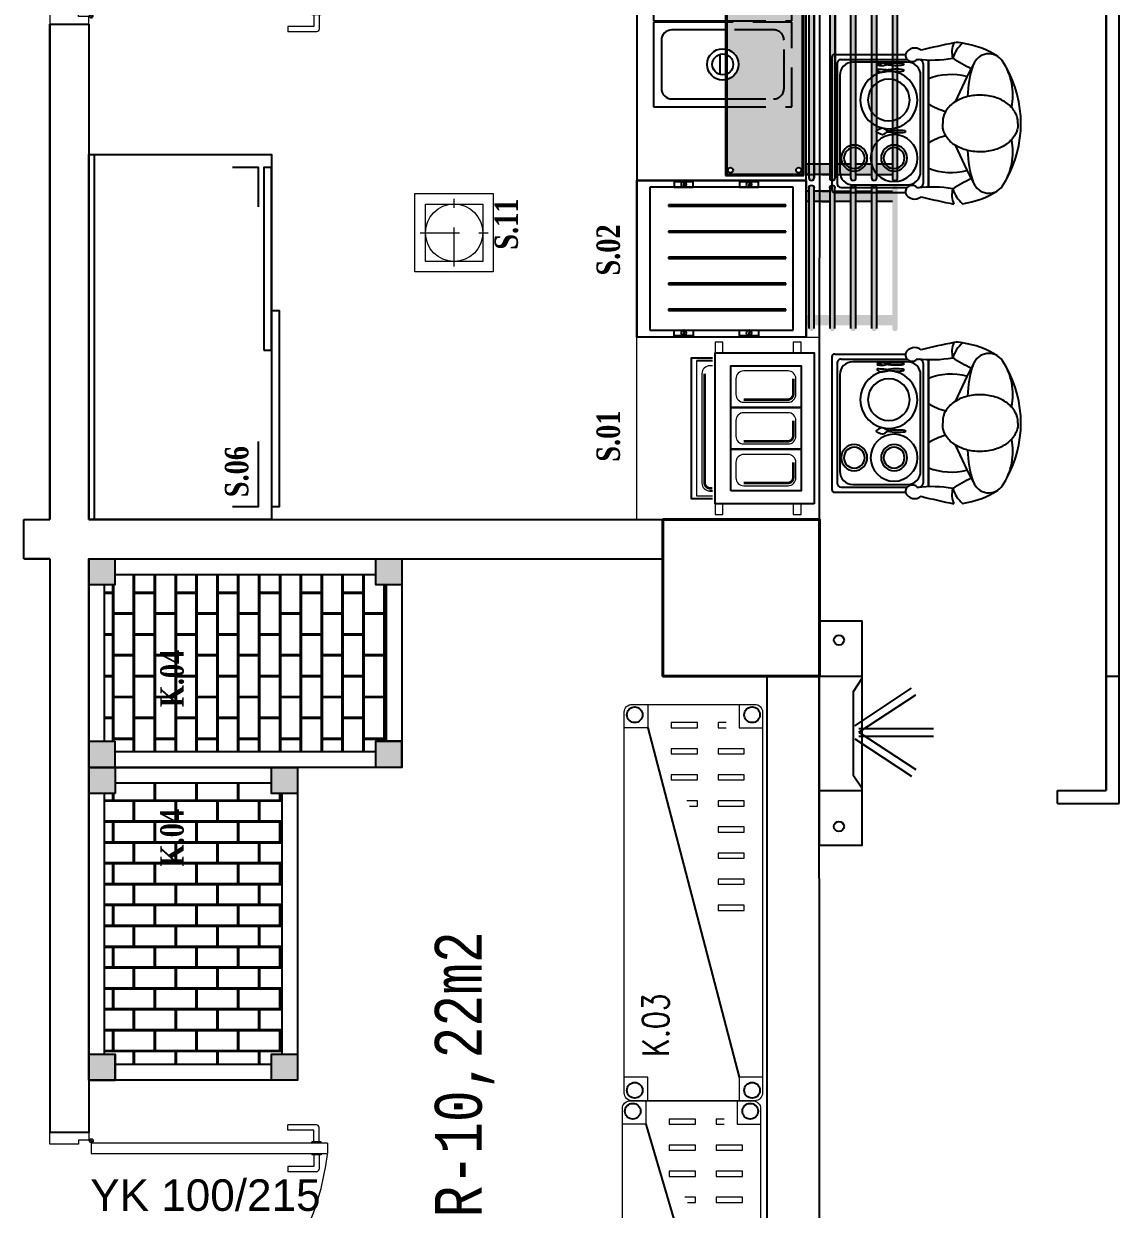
# Model space of a CAD drawing. Header units: millimetres. Extents: x 33350 to 35310, y -217097 to -211540.
# Drawn here: x 34093.5 to 34513.5, y -215028.6 to -214573.9 of the extents above; entities that cross this region are included whole.
import ezdxf
from ezdxf.enums import TextEntityAlignment as Align

# ---------------------------------------------------------------- set-up
doc = ezdxf.new("R2010")
doc.units = ezdxf.units.MM
doc.header["$LTSCALE"] = 60
doc.header["$MEASUREMENT"] = 0
doc.linetypes.add('DASHED2', pattern=[0.375, 0.25, -0.125])
doc.linetypes.add('HIDDEN', pattern=[0.375, 0.25, -0.125])
for name, color, linetype, lineweight in [('-DWG_ANA', 7, 'Continuous', 0), ('-DWG_DETAY1', 7, 'Continuous', 25), ('-DWG_DETAY2', 7, 'Continuous', 15), ('_AR TEFRİS_Pen_No__116', 121, 'Continuous', 13), ('AM_0', 7, 'Continuous', 50), ('M-SB-YZ-01', 255, 'Continuous', 20), ('M-TA-01', 2, 'Continuous', 40), ('NO', 7, 'Continuous', 0), ('PLAN', 253, 'Continuous', 0), ('yerizg-a', 7, 'Continuous', 15), ('yerizg-b', 7, 'Continuous', 9)]:
    doc.layers.add(name, color=color, linetype=linetype, lineweight=lineweight)
for name, color, linetype in [('BL-S', 42, 'Continuous'), ('BL-Y', 144, 'Continuous'), ('DUVAR', 7, 'Continuous'), ('MIM_DUVAR', 4, 'Continuous'), ('OC-Mutfak_Ekipman', 252, 'Continuous'), ('OC-Tretuar', 70, 'Continuous'), ('TEFRIŞ', 223, 'Continuous'), ('YRNO', 7, 'Continuous')]:
    doc.layers.add(name, color=color, linetype=linetype)
doc.styles.add('antet', font='monos.ttf', dxfattribs={"width": 0.8})
doc.styles.add('GENERATED_STYLE_3', font='arial.ttf')
doc.styles.add('ROMANS', font='ROMANSTW.SHX', dxfattribs={"width": 0.8})
doc.styles.add('TROMANS', font='ROMANSTW.SHX', dxfattribs={"width": 0.8})

# ---------------------------------------------------------------- blocks, each defined once
blk = doc.blocks.new('GN14')
at = {"layer": '-DWG_DETAY1', "color": 0}
blk.add_lwpolyline([(0, -27), (16, -27), (16, 0), (0, 0)], close=True, dxfattribs=at)
at = {"layer": '-DWG_DETAY2', "color": 0}
blk.add_lwpolyline([(5, -2), (11, -2, -0.414214), (14, -5), (14, -22, -0.414214), (11, -25), (5, -25, -0.414214), (2, -22), (2, -5, -0.414214)], format="xyb", close=True, dxfattribs=at)
at = {"layer": '-DWG_DETAY2', "color": 0, "const_width": 1}
blk.add_lwpolyline([(3, -22), (3, -5.2, -0.414214), (5.2, -3), (11, -3)], format="xyb", dxfattribs=at)
blk = doc.blocks.new('ete')
at = {"layer": '-DWG_ANA', "color": 0}
blk.add_lwpolyline([(19219.53, -6114.09), (19219.53, -6044.09), (19289.53, -6044.09), (19289.53, -6114.09)], close=True, dxfattribs=at)
at = {"layer": '-DWG_DETAY1', "color": 0}
for points in [[(19227.53, -6073.09), (19227.53, -6065.09), (19281.53, -6065.09), (19281.53, -6073.09)], [(19280.53, -6067.09), (19280.53, -6073.09)]]:
    blk.add_lwpolyline(points, dxfattribs=at)
blk.add_lwpolyline([(19230.53, -6072.09), (19230.53, -6073.09, 0.475611)], format="xyb", dxfattribs=at)
blk.add_lwpolyline([(19225.53, -6112.09), (19225.53, -6074.09), (19283.53, -6074.09), (19283.53, -6112.09)], close=True, dxfattribs=at)
at = {"layer": '-DWG_DETAY2', "color": 0}
blk.add_lwpolyline([(19228.53, -6073.09), (19228.53, -6067.09), (19280.53, -6067.09)], dxfattribs=at)
blk.add_lwpolyline([(19278.53, -6073.09), (19278.53, -6072.09, 0.414214), (19275.53, -6069.09), (19233.53, -6069.09, 0.414214), (19230.53, -6072.09)], format="xyb", dxfattribs=at)
at = {"layer": '-DWG_DETAY2', "color": 0, "const_width": 1}
blk.add_lwpolyline([(19275.53, -6070.09), (19233.73, -6070.09, 0.414214), (19231.53, -6072.29), (19231.53, -6073.09)], format="xyb", dxfattribs=at)
at = {"layer": '-DWG_DETAY2', "color": 0}
for points in [[(19221.53, -6077.09), (19225.53, -6077.09), (19225.53, -6074.09), (19221.53, -6074.09)], [(19283.53, -6077.09), (19287.53, -6077.09), (19287.53, -6074.09), (19283.53, -6074.09)], [(19221.53, -6107.09), (19225.53, -6107.09), (19225.53, -6104.09), (19221.53, -6104.09)], [(19283.53, -6107.09), (19287.53, -6107.09), (19287.53, -6104.09), (19283.53, -6104.09)]]:
    blk.add_lwpolyline(points, close=True, dxfattribs=at)
at = {"layer": '-DWG_DETAY1', "color": 0, "xscale": -1, "rotation": 180}
for p in [(19230.53, -6107.09), (19246.53, -6107.09), (19262.53, -6107.09)]:
    blk.add_blockref('GN14', p, dxfattribs=at)
blk = doc.blocks.new('bardaklık ünitesi-60x70x85-140')
at = {"layer": 'OC-Mutfak_Ekipman'}
h = blk.add_hatch(color=256, dxfattribs=at)
h.dxf.hatch_style = 1
h.paths.add_polyline_path([(466202.6, -82664.43), (466206.6, -82664.43), (466206.6, -82658.43), (466202.6, -82658.43)])
h.paths.add_polyline_path([(466202.6, -82656.43), (466206.6, -82656.43), (466206.6, -82650.43), (466202.6, -82650.43)])
h.paths.add_polyline_path([(466206.6, -82642.43), (466202.6, -82642.43), (466202.6, -82648.43), (466206.6, -82648.43)])
h.paths.add_polyline_path([(466202.6, -82640.43), (466206.6, -82640.43), (466206.6, -82634.43), (466202.6, -82634.43)])
h.paths.add_polyline_path([(466202.6, -82632.43), (466206.6, -82632.43), (466206.6, -82631.43), (466202.6, -82631.43)])
h.paths.add_polyline_path([(466254.07, -82658.43), (466250.07, -82658.43), (466250.07, -82664.43), (466254.07, -82664.43)])
h.paths.add_polyline_path([(466254.07, -82650.43), (466250.07, -82650.43), (466250.07, -82656.43), (466254.07, -82656.43)])
h.paths.add_polyline_path([(466250.07, -82648.43), (466254.07, -82648.43), (466254.07, -82642.43), (466250.07, -82642.43)])
h.paths.add_polyline_path([(466254.07, -82640.43), (466254.07, -82634.43), (466250.07, -82634.43), (466250.07, -82640.43)])
h.paths.add_polyline_path([(466250.07, -82631.43), (466250.07, -82632.43), (466254.07, -82632.43), (466254.07, -82631.43)])
at = {"layer": 'OC-Tretuar'}
h = blk.add_hatch(color=7, dxfattribs=at)
h.dxf.hatch_style = 1
h.paths.add_polyline_path([(466200.33, -82665.43, 0.414214), (466201.33, -82666.43), (466255.33, -82666.43, 0.414214), (466256.33, -82665.43, 0.414218), (466255.33, -82664.43), (466201.33, -82664.43, 0.414209)])
h.paths.add_polyline_path([(466200.33, -82657.43, 0.414218), (466201.33, -82658.43), (466255.33, -82658.43, 0.414209), (466256.33, -82657.43, 0.414214), (466255.33, -82656.43), (466201.33, -82656.43, 0.414214)])
h.paths.add_polyline_path([(466200.33, -82649.43, 0.414214), (466201.33, -82650.43), (466255.33, -82650.43, 0.414214), (466256.33, -82649.43, 0.414214), (466255.33, -82648.43), (466201.33, -82648.43, 0.414214)])
h.paths.add_polyline_path([(466200.33, -82641.43, 0.414214), (466201.33, -82642.43), (466255.33, -82642.43, 0.414214), (466256.33, -82641.43, 0.414214), (466255.33, -82640.43), (466201.33, -82640.43, 0.414214)])
h.paths.add_polyline_path([(466200.33, -82633.43, 0.414214), (466201.33, -82634.43), (466255.33, -82634.43, 0.414214), (466256.33, -82633.43, 0.414214), (466255.33, -82632.43), (466201.33, -82632.43, 0.414214)])
at = {"layer": 'OC-Mutfak_Ekipman'}
for p, q in [((466198.6, -82566.43), (466198.6, -82631.43)), ((466198.6, -82566.43), (466258.6, -82566.43)), ((466198.6, -82631.43), (466198.6, -82566.43)), ((466201.1, -82571.43), (466255.97, -82571.43)), ((466201.1, -82626.43), (466201.1, -82571.43)), ((466255.97, -82571.43), (466255.97, -82626.43)), ((466199.02, -82588.09), (466199.02, -82580.81)), ((466199.02, -82580.81), (466201.1, -82580.81)), ((466201.1, -82580.81), (466201.1, -82588.09)), ((466207.92, -82623.64), (466207.92, -82578.64)), ((466207.92, -82578.64), (466208.42, -82578.64)), ((466208.42, -82578.64), (466208.42, -82623.64)), ((466217.92, -82623.64), (466217.92, -82578.64)), ((466217.92, -82578.64), (466218.42, -82578.64)), ((466218.42, -82578.64), (466218.42, -82623.64)), ((466227.92, -82623.64), (466227.92, -82578.64)), ((466227.92, -82578.64), (466228.42, -82578.64)), ((466228.42, -82578.64), (466228.42, -82623.64)), ((466237.92, -82623.64), (466237.92, -82578.64)), ((466237.92, -82578.64), (466238.42, -82578.64)), ((466238.42, -82578.64), (466238.42, -82623.64)), ((466247.92, -82623.64), (466247.92, -82578.64)), ((466247.92, -82578.64), (466248.42, -82578.64)), ((466248.42, -82578.64), (466248.42, -82623.64)), ((466258.06, -82580.81), (466255.97, -82580.81)), ((466258.06, -82588.09), (466258.06, -82580.81)), ((466199.02, -82584.45), (466201.1, -82584.45)), ((466201.1, -82584.45), (466200.06, -82584.45)), ((466255.97, -82584.45), (466258.06, -82584.45)), ((466258.06, -82584.45), (466257.01, -82584.45)), ((466201.1, -82588.09), (466199.02, -82588.09)), ((466255.97, -82588.09), (466258.06, -82588.09)), ((466199.02, -82613.11), (466199.02, -82605.83)), ((466199.02, -82605.83), (466201.1, -82605.83)), ((466201.1, -82605.83), (466201.1, -82613.11)), ((466255.97, -82605.83), (466255.97, -82613.11)), ((466258.06, -82605.83), (466255.97, -82605.83)), ((466258.06, -82613.11), (466258.06, -82605.83)), ((466199.02, -82609.47), (466201.1, -82609.47)), ((466201.1, -82609.47), (466200.06, -82609.47)), ((466255.97, -82609.47), (466258.06, -82609.47)), ((466258.06, -82609.47), (466257.01, -82609.47)), ((466201.1, -82613.11), (466199.02, -82613.11)), ((466255.97, -82613.11), (466258.06, -82613.11)), ((466255.97, -82626.43), (466201.1, -82626.43)), ((466208.42, -82623.64), (466207.92, -82623.64)), ((466218.42, -82623.64), (466217.92, -82623.64)), ((466228.42, -82623.64), (466227.92, -82623.64)), ((466238.42, -82623.64), (466237.92, -82623.64)), ((466248.42, -82623.64), (466247.92, -82623.64)), ((466248.42, -82623.64), (466247.92, -82623.64)), ((466258.6, -82631.43), (466198.6, -82631.43)), ((466200.33, -82633.43), (466200.33, -82633.43)), ((466200.47, -82633.43), (466200.47, -82633.43)), ((466201.33, -82632.43), (466255.33, -82632.43)), ((466255.33, -82634.43), (466201.33, -82634.43)), ((466202.6, -82632.43), (466202.6, -82631.43)), ((466202.6, -82640.43), (466202.6, -82634.43)), ((466206.6, -82632.43), (466206.6, -82631.43)), ((466206.6, -82640.43), (466206.6, -82634.43)), ((466202.6, -82637.43), (466202.6, -82640.43)), ((466202.6, -82640.43), (466202.6, -82637.43)), ((466206.6, -82640.43), (466206.6, -82637.43)), ((466206.6, -82637.43), (466206.6, -82640.43)), ((466200.33, -82641.43), (466200.33, -82641.43)), ((466200.47, -82641.43), (466200.47, -82641.43)), ((466201.33, -82640.43), (466255.33, -82640.43)), ((466255.33, -82642.43), (466201.33, -82642.43)), ((466202.6, -82642.43), (466202.6, -82648.43)), ((466206.6, -82648.43), (466206.6, -82642.43)), ((466201.33, -82648.43), (466255.33, -82648.43)), ((466200.33, -82649.43), (466200.33, -82649.43)), ((466200.47, -82649.43), (466200.47, -82649.43)), ((466255.33, -82650.43), (466201.33, -82650.43)), ((466202.6, -82650.43), (466202.6, -82656.43)), ((466206.6, -82656.43), (466206.6, -82650.43)), ((466200.33, -82657.43), (466200.33, -82657.43)), ((466200.47, -82657.43), (466200.47, -82657.43)), ((466201.33, -82656.43), (466255.33, -82656.43)), ((466255.33, -82658.43), (466201.33, -82658.43)), ((466202.6, -82658.43), (466202.6, -82664.43)), ((466206.6, -82664.43), (466206.6, -82658.43))]:
    blk.add_line(p, q, dxfattribs=at)
blk.add_lwpolyline([(466258.6, -82566.43), (466198.6, -82566.43), (466198.6, -82631.43), (466258.6, -82631.43)], close=True, dxfattribs=at)
for centre in [(466200.06, -82584.45), (466257.01, -82584.45), (466200.06, -82609.47), (466257.01, -82609.47)]:
    blk.add_circle(centre, 1.04, dxfattribs=at)
for centre, start, end in [((466201.33, -82633.43), 90, 180), ((466201.33, -82633.43), 180, 270), ((466201.33, -82641.43), 90, 180), ((466201.33, -82641.43), 180, 270), ((466201.33, -82649.43), 90, 180), ((466201.33, -82649.43), 180, 270), ((466201.33, -82657.43), 90, 180), ((466201.33, -82657.43), 180, 270)]:
    blk.add_arc(centre, 1, start, end, dxfattribs=at)
blk = doc.blocks.new('ghggfhh')
at = {"color": 7}
blk.add_lwpolyline([(1188.71, 1333.35), (1193.71, 1333.35), (1193.71, 1333.87), (1188.71, 1333.87)], close=True, dxfattribs=at)
blk.add_lwpolyline([(1188.71, 1333), (1189.21, 1332.53), (1189.21, 1332.51, 0.414214), (1190.21, 1331.51), (1192.21, 1331.51, 0.414214), (1193.21, 1332.51), (1193.21, 1332.53), (1193.71, 1333)], format="xyb", dxfattribs=at)
for points in [[(1188.71, 1333), (1190.71, 1333)], [(1189.35, 1332.74), (1193.07, 1332.74)], [(1189.46, 1332.51), (1192.96, 1332.51)], [(1189.5, 1332.27), (1192.92, 1332.27)], [(1190.71, 1333.35), (1190.71, 1333)], [(1191.71, 1333.35), (1191.71, 1333)], [(1191.71, 1333), (1193.71, 1333)], [(1189.62, 1332.04), (1192.79, 1332.04)], [(1189.97, 1331.8), (1192.45, 1331.8)]]:
    blk.add_lwpolyline(points, dxfattribs=at)
blk = doc.blocks.new('rt45')
at = {"layer": 'OC-Mutfak_Ekipman'}
h = blk.add_hatch(color=256, dxfattribs=at)
h.dxf.hatch_style = 1
h.paths.add_polyline_path([(33848.69, -214060.31), (33848.69, -214056.31), (33842.69, -214056.31), (33842.69, -214060.31)])
h.paths.add_polyline_path([(33840.69, -214060.31), (33840.69, -214056.31), (33834.69, -214056.31), (33834.69, -214060.31)])
h.paths.add_polyline_path([(33826.69, -214056.31), (33826.69, -214060.31), (33832.69, -214060.31), (33832.69, -214056.31)])
h.paths.add_polyline_path([(33824.69, -214060.31), (33824.69, -214056.31), (33818.69, -214056.31), (33818.69, -214060.31)])
h.paths.add_polyline_path([(33816.69, -214060.31), (33816.69, -214056.31), (33815.69, -214056.31), (33815.69, -214060.31)])
h.paths.add_polyline_path([(33842.69, -214247.78), (33842.69, -214251.78), (33848.69, -214251.78), (33848.69, -214247.78)])
h.paths.add_polyline_path([(33840.69, -214251.78), (33840.69, -214247.78), (33834.69, -214247.78), (33834.69, -214251.78)])
h.paths.add_polyline_path([(33832.69, -214251.78), (33832.69, -214247.78), (33826.69, -214247.78), (33826.69, -214251.78)])
h.paths.add_polyline_path([(33824.69, -214251.78), (33824.69, -214247.78), (33818.69, -214247.78), (33818.69, -214251.78)])
h.paths.add_polyline_path([(33816.69, -214251.78), (33816.69, -214247.78), (33815.69, -214247.78), (33815.69, -214251.78)])
at = {"layer": 'OC-Tretuar'}
h = blk.add_hatch(color=7, dxfattribs=at)
h.dxf.hatch_style = 1
h.paths.add_polyline_path([(33848.69, -214253.04, 0.414214), (33849.69, -214254.04, 0.414214), (33850.69, -214253.04), (33850.69, -214055.04, 0.414214), (33849.69, -214054.04, 0.414214), (33848.69, -214055.04)])
h.paths.add_polyline_path([(33840.69, -214253.04, 0.414214), (33841.69, -214254.04, 0.414214), (33842.69, -214253.04), (33842.69, -214055.04, 0.414214), (33841.69, -214054.04, 0.414214), (33840.69, -214055.04)])
h.paths.add_polyline_path([(33832.69, -214253.04, 0.414214), (33833.69, -214254.04, 0.414214), (33834.69, -214253.04), (33834.69, -214055.04, 0.414214), (33833.69, -214054.04, 0.414214), (33832.69, -214055.04)])
h.paths.add_polyline_path([(33826.69, -214055.04, 0.414214), (33825.69, -214054.04, 0.414214), (33824.69, -214055.04), (33824.69, -214253.04, 0.414214), (33825.69, -214254.04, 0.414214), (33826.69, -214253.04)])
h.paths.add_polyline_path([(33816.69, -214253.04, 0.414214), (33817.69, -214254.04, 0.414214), (33818.69, -214253.04), (33818.69, -214055.04, 0.414214), (33817.69, -214054.04, 0.414214), (33816.69, -214055.04)])
h = blk.add_hatch(dxfattribs=at)
h.set_pattern_fill('ANSI36', scale=5)
h.paths.add_polyline_path([(33785.19, -214116.33), (33785.19, -214123.78), (33803.15, -214123.78, 0.414214), (33807.15, -214119.78), (33807.15, -214101.28, 0.414214), (33803.15, -214097.28), (33785.19, -214097.28), (33785.19, -214104.73, -0.339937), (33789.65, -214110.53, -0.339937)])
h.paths.add_polyline_path([(33803.15, -214090.78, 0.414214), (33807.15, -214086.78), (33807.15, -214068.28, 0.414214), (33803.15, -214064.28), (33785.19, -214064.28), (33785.19, -214071.73, -0.339937), (33789.65, -214077.53, -0.339937), (33785.19, -214083.33), (33785.19, -214090.78)])
h.paths.add_polyline_path([(33814.19, -214056.59), (33785.19, -214056.59), (33785.19, -214061.28), (33810.15, -214061.28), (33810.15, -214093.78), (33785.19, -214093.78), (33785.19, -214094.28), (33810.15, -214094.28), (33810.15, -214126.78), (33785.19, -214126.78), (33785.19, -214127.28), (33810.15, -214127.28), (33810.15, -214159.78), (33785.19, -214159.78), (33785.19, -214160.28), (33810.15, -214160.28), (33810.15, -214192.78), (33785.19, -214192.78), (33785.19, -214193.28), (33810.15, -214193.28), (33810.15, -214225.78), (33785.19, -214225.78), (33785.19, -214251.59), (33814.19, -214251.59)])
h.paths.add_polyline_path([(33811.76, -214058.09, -1), (33813.76, -214058.09, -1)], flags=16)
h.paths.add_polyline_path([(33785.62, -214058.09, -1), (33787.62, -214058.09, -1)], flags=16)
h.paths.add_polyline_path([(33813.76, -214250.1, -1), (33811.76, -214250.1, -1)], flags=16)
h.paths.add_polyline_path([(33787.62, -214250.1, -1), (33785.62, -214250.1, -1)], flags=16)
h.paths.add_polyline_path([(33807.15, -214134.28, 0.414214), (33803.15, -214130.28), (33785.19, -214130.28), (33785.19, -214137.73, -0.339937), (33789.65, -214143.53, -0.339937), (33785.19, -214149.33), (33785.19, -214156.78), (33803.15, -214156.78, 0.414214), (33807.15, -214152.78)])
h.paths.add_polyline_path([(33807.15, -214167.28, 0.414214), (33803.15, -214163.28), (33785.19, -214163.28), (33785.19, -214170.73, -0.339937), (33789.65, -214176.53, -0.339937), (33785.19, -214182.33), (33785.19, -214189.78), (33803.15, -214189.78, 0.414214), (33807.15, -214185.78)])
h.paths.add_polyline_path([(33807.15, -214200.28, 0.414214), (33803.15, -214196.28), (33785.19, -214196.28), (33785.19, -214203.73, -0.339937), (33789.65, -214209.53, -0.339937), (33785.19, -214215.33), (33785.19, -214222.78), (33803.15, -214222.78, 0.414214), (33807.15, -214218.78)])
h = blk.add_hatch(dxfattribs=at)
h.set_pattern_fill('ANSI36', scale=5)
h.paths.add_polyline_path([(33807.15, -214068.28), (33807.15, -214086.78, -0.414214), (33803.15, -214090.78), (33785.19, -214090.78), (33785.19, -214093.78), (33810.15, -214093.78), (33810.15, -214061.28), (33785.19, -214061.28), (33785.19, -214064.28), (33803.15, -214064.28, -0.414214)])
h.paths.add_polyline_path([(33807.15, -214119.78, -0.414214), (33803.15, -214123.78), (33785.19, -214123.78), (33785.19, -214126.78), (33810.15, -214126.78), (33810.15, -214094.28), (33785.19, -214094.28), (33785.19, -214097.28), (33803.15, -214097.28, -0.414214), (33807.15, -214101.28)])
h.paths.add_polyline_path([(33810.15, -214127.28), (33785.19, -214127.28), (33785.19, -214130.28), (33803.15, -214130.28, -0.414214), (33807.15, -214134.28), (33807.15, -214152.78, -0.414214), (33803.15, -214156.78), (33785.19, -214156.78), (33785.19, -214159.78), (33810.15, -214159.78)])
h.paths.add_polyline_path([(33807.15, -214167.28), (33807.15, -214185.78, -0.414214), (33803.15, -214189.78), (33785.19, -214189.78), (33785.19, -214192.78), (33810.15, -214192.78), (33810.15, -214160.28), (33785.19, -214160.28), (33785.19, -214163.28), (33803.15, -214163.28, -0.414214)])
h.paths.add_polyline_path([(33810.15, -214193.28), (33785.19, -214193.28), (33785.19, -214196.28), (33803.15, -214196.28, -0.414214), (33807.15, -214200.28), (33807.15, -214218.78, -0.414214), (33803.15, -214222.78), (33785.19, -214222.78), (33785.19, -214225.78), (33810.15, -214225.78)])
at = {"layer": 'OC-Mutfak_Ekipman'}
for p, q in [((33750.69, -214054.09), (33750.69, -214254.09)), ((33815.69, -214054.09), (33750.69, -214054.09)), ((33750.69, -214054.09), (33815.69, -214054.09)), ((33815.69, -214254.09), (33815.69, -214054.09)), ((33815.69, -214254.09), (33815.69, -214054.34)), ((33817.69, -214054.04), (33817.69, -214054.04)), ((33817.69, -214054.18), (33817.69, -214054.18)), ((33819.69, -214054.18), (33819.69, -214054.18)), ((33825.69, -214054.04), (33825.69, -214054.04)), ((33825.69, -214054.18), (33825.69, -214054.18)), ((33833.69, -214054.04), (33833.69, -214054.04)), ((33833.69, -214054.18), (33833.69, -214054.18)), ((33841.69, -214054.04), (33841.69, -214054.04)), ((33841.69, -214054.18), (33841.69, -214054.18)), ((33849.69, -214054.04), (33849.69, -214054.04)), ((33849.69, -214054.18), (33849.69, -214054.18)), ((33784.69, -214056.09), (33784.69, -214252.09)), ((33814.69, -214056.09), (33784.69, -214056.09)), ((33814.19, -214056.59), (33785.19, -214056.59)), ((33785.19, -214056.59), (33785.19, -214251.59)), ((33814.19, -214251.59), (33814.19, -214056.59)), ((33814.69, -214252.09), (33814.69, -214056.09)), ((33815.69, -214056.31), (33818.69, -214056.31)), ((33815.69, -214060.31), (33815.69, -214056.31)), ((33815.69, -214060.31), (33815.69, -214056.31)), ((33816.69, -214056.31), (33815.69, -214056.31)), ((33816.69, -214055.04), (33816.69, -214253.04)), ((33818.69, -214055.04), (33818.69, -214253.04)), ((33818.69, -214253.04), (33818.69, -214055.04)), ((33824.69, -214056.31), (33818.69, -214056.31)), ((33820.69, -214056.31), (33826.69, -214056.31)), ((33821.69, -214056.31), (33824.69, -214056.31)), ((33824.69, -214056.31), (33821.69, -214056.31)), ((33824.69, -214055.04), (33824.69, -214253.04)), ((33826.69, -214055.04), (33826.69, -214253.04)), ((33826.69, -214253.04), (33826.69, -214055.04)), ((33826.69, -214056.31), (33832.69, -214056.31)), ((33828.69, -214056.31), (33834.69, -214056.31)), ((33832.69, -214055.04), (33832.69, -214253.04)), ((33834.69, -214253.04), (33834.69, -214055.04)), ((33834.69, -214056.31), (33840.69, -214056.31)), ((33836.69, -214056.31), (33842.69, -214056.31)), ((33840.69, -214055.04), (33840.69, -214253.04)), ((33842.69, -214253.04), (33842.69, -214055.04)), ((33842.69, -214056.31), (33848.69, -214056.31)), ((33844.69, -214056.31), (33844.69, -214060.31)), ((33848.69, -214055.04), (33848.69, -214253.04)), ((33850.69, -214253.04), (33850.69, -214055.04)), ((33850.69, -214056.31), (33850.69, -214060.31)), ((33750.69, -214059.47), (33750.69, -214064.47)), ((33784.69, -214061.28), (33757.15, -214061.28)), ((33757.15, -214061.28), (33757.15, -214093.78)), ((33818.69, -214060.31), (33815.69, -214060.31)), ((33816.69, -214060.31), (33815.69, -214060.31)), ((33824.69, -214060.31), (33818.69, -214060.31)), ((33826.69, -214060.31), (33820.69, -214060.31)), ((33824.69, -214060.31), (33821.69, -214060.31)), ((33821.69, -214060.31), (33824.69, -214060.31)), ((33832.69, -214060.31), (33826.69, -214060.31)), ((33834.69, -214060.31), (33828.69, -214060.31)), ((33840.69, -214060.31), (33834.69, -214060.31)), ((33842.69, -214060.31), (33836.69, -214060.31)), ((33848.69, -214060.31), (33842.69, -214060.31)), ((33760.15, -214068.28), (33760.15, -214086.78)), ((33784.69, -214064.28), (33764.15, -214064.28)), ((33782.69, -214081.41), (33782.69, -214073.64)), ((33784.69, -214073.67), (33784.69, -214081.39)), ((33764.15, -214090.78), (33784.69, -214090.78)), ((33757.15, -214093.78), (33784.69, -214093.78)), ((33784.69, -214094.28), (33757.15, -214094.28)), ((33757.15, -214094.28), (33757.15, -214126.78)), ((33810.15, -214126.78), (33810.15, -214094.28)), ((33784.69, -214097.28), (33764.15, -214097.28)), ((33760.15, -214101.28), (33760.15, -214119.78)), ((33807.15, -214119.78), (33807.15, -214101.28)), ((33782.69, -214114.41), (33782.69, -214106.64)), ((33784.69, -214106.67), (33784.69, -214114.39)), ((33757.15, -214126.78), (33784.69, -214126.78)), ((33784.69, -214127.28), (33757.15, -214127.28)), ((33757.15, -214127.28), (33757.15, -214159.78)), ((33764.15, -214123.78), (33784.69, -214123.78)), ((33784.69, -214130.28), (33764.15, -214130.28)), ((33760.15, -214134.28), (33760.15, -214152.78)), ((33782.69, -214147.41), (33782.69, -214139.64)), ((33784.69, -214139.67), (33784.69, -214147.39)), ((33764.15, -214156.78), (33784.69, -214156.78)), ((33757.15, -214159.78), (33784.69, -214159.78)), ((33757.15, -214160.28), (33757.15, -214192.78)), ((33784.69, -214160.28), (33757.15, -214160.28)), ((33784.69, -214163.28), (33764.15, -214163.28)), ((33760.15, -214167.28), (33760.15, -214185.78)), ((33782.69, -214180.41), (33782.69, -214172.64)), ((33784.69, -214172.67), (33784.69, -214180.39)), ((33764.15, -214189.78), (33784.69, -214189.78)), ((33757.15, -214192.78), (33784.69, -214192.78)), ((33784.69, -214193.28), (33757.15, -214193.28)), ((33757.15, -214193.28), (33757.15, -214225.78)), ((33784.69, -214196.28), (33764.15, -214196.28)), ((33760.15, -214200.28), (33760.15, -214218.78)), ((33782.69, -214213.41), (33782.69, -214205.64)), ((33784.69, -214205.67), (33784.69, -214213.39)), ((33764.15, -214222.78), (33784.69, -214222.78)), ((33757.15, -214225.78), (33784.69, -214225.78)), ((33818.69, -214247.78), (33815.69, -214247.78)), ((33815.69, -214247.78), (33815.69, -214251.78)), ((33815.69, -214251.78), (33815.69, -214247.78)), ((33816.69, -214247.78), (33815.69, -214247.78)), ((33824.69, -214247.78), (33818.69, -214247.78)), ((33824.69, -214247.78), (33821.69, -214247.78)), ((33832.69, -214247.78), (33826.69, -214247.78)), ((33840.69, -214247.78), (33834.69, -214247.78)), ((33848.69, -214247.78), (33842.69, -214247.78)), ((33850.69, -214251.78), (33850.69, -214247.78)), ((33784.69, -214252.09), (33814.69, -214252.09)), ((33785.19, -214251.59), (33814.19, -214251.59)), ((33815.69, -214251.78), (33818.69, -214251.78)), ((33816.69, -214251.78), (33815.69, -214251.78)), ((33817.69, -214254.04), (33817.69, -214254.04)), ((33824.69, -214251.78), (33818.69, -214251.78)), ((33821.69, -214251.78), (33824.69, -214251.78)), ((33825.69, -214254.04), (33825.69, -214254.04)), ((33826.69, -214251.78), (33832.69, -214251.78)), ((33833.69, -214254.04), (33833.69, -214254.04)), ((33834.69, -214251.78), (33840.69, -214251.78)), ((33841.69, -214254.04), (33841.69, -214254.04)), ((33842.69, -214251.78), (33848.69, -214251.78)), ((33849.69, -214254.04), (33849.69, -214254.04))]:
    blk.add_line(p, q, dxfattribs=at)
at = {"layer": 'OC-Mutfak_Ekipman', "linetype": 'DASHED2'}
for p, q in [((33810.15, -214061.28), (33785.19, -214061.28)), ((33810.15, -214093.78), (33810.15, -214061.28)), ((33803.15, -214064.28), (33785.19, -214064.28)), ((33807.15, -214086.78), (33807.15, -214068.28)), ((33785.19, -214090.78), (33803.15, -214090.78)), ((33785.19, -214093.78), (33810.15, -214093.78)), ((33810.15, -214094.28), (33785.19, -214094.28)), ((33803.15, -214097.28), (33785.19, -214097.28)), ((33785.19, -214123.78), (33803.15, -214123.78)), ((33785.19, -214126.78), (33810.15, -214126.78)), ((33810.15, -214127.28), (33785.19, -214127.28)), ((33810.15, -214159.78), (33810.15, -214127.28)), ((33803.15, -214130.28), (33785.19, -214130.28)), ((33807.15, -214152.78), (33807.15, -214134.28)), ((33785.19, -214156.78), (33803.15, -214156.78)), ((33785.19, -214159.78), (33810.15, -214159.78)), ((33810.15, -214160.28), (33785.19, -214160.28)), ((33803.15, -214163.28), (33785.19, -214163.28)), ((33810.15, -214192.78), (33810.15, -214160.28)), ((33807.15, -214185.78), (33807.15, -214167.28)), ((33785.19, -214189.78), (33803.15, -214189.78)), ((33785.19, -214192.78), (33810.15, -214192.78)), ((33810.15, -214193.28), (33785.19, -214193.28)), ((33810.15, -214225.78), (33810.15, -214193.28)), ((33803.15, -214196.28), (33785.19, -214196.28)), ((33807.15, -214218.78), (33807.15, -214200.28)), ((33785.19, -214222.78), (33803.15, -214222.78)), ((33785.19, -214225.78), (33810.15, -214225.78))]:
    blk.add_line(p, q, dxfattribs=at)
at = {"layer": 'OC-Mutfak_Ekipman'}
blk.add_lwpolyline([(33750.69, -214054.09), (33750.69, -214254.09), (33815.69, -214254.09), (33815.69, -214054.09)], close=True, dxfattribs=at)
for centre, radius in [((33786.62, -214058.09), 1), ((33812.76, -214058.09), 1), ((33783.65, -214077.53), 6), ((33783.65, -214077.53), 4), ((33783.65, -214110.53), 6), ((33783.65, -214110.53), 4), ((33783.65, -214143.53), 6), ((33783.65, -214143.53), 4), ((33783.65, -214176.53), 6), ((33783.65, -214176.53), 4), ((33783.65, -214209.53), 6), ((33783.65, -214209.53), 4), ((33786.62, -214250.1), 1), ((33812.76, -214250.1), 1)]:
    blk.add_circle(centre, radius, dxfattribs=at)
for centre, radius, start, end in [((33817.69, -214055.04), 1, 90, 180), ((33817.69, -214055.04), 1, 0, 90), ((33825.69, -214055.04), 1, 90, 180), ((33825.69, -214055.04), 1, 0, 90), ((33833.69, -214055.04), 1, 90, 180), ((33833.69, -214055.04), 1, 0, 90), ((33841.69, -214055.04), 1, 90, 180), ((33841.69, -214055.04), 1, 0, 90), ((33849.69, -214055.04), 1, 90, 180), ((33849.69, -214055.04), 1, 0, 90), ((33764.15, -214068.28), 4, 90, 180), ((33764.15, -214086.78), 4, 180, 270), ((33764.15, -214101.28), 4, 90, 180), ((33803.15, -214101.28), 4, 0, 90), ((33764.15, -214119.78), 4, 180, 270), ((33803.15, -214119.78), 4, 270, 0), ((33764.15, -214134.28), 4, 90, 180), ((33764.15, -214152.78), 4, 180, 270), ((33764.15, -214167.28), 4, 90, 180), ((33764.15, -214185.78), 4, 180, 270), ((33764.15, -214200.28), 4, 90, 180), ((33764.15, -214218.78), 4, 180, 270), ((33817.69, -214253.04), 1, 180, 270), ((33817.69, -214253.04), 1, 270, 0), ((33825.69, -214253.04), 1, 180, 270), ((33825.69, -214253.04), 1, 270, 0), ((33833.69, -214253.04), 1, 180, 270), ((33833.69, -214253.04), 1, 270, 0), ((33841.69, -214253.04), 1, 180, 270), ((33841.69, -214253.04), 1, 270, 0), ((33849.69, -214253.04), 1, 180, 270), ((33849.69, -214253.04), 1, 270, 0)]:
    blk.add_arc(centre, radius, start, end, dxfattribs=at)
at = {"layer": 'OC-Mutfak_Ekipman', "linetype": 'DASHED2'}
for centre, start, end in [((33803.15, -214068.28), 0, 90), ((33803.15, -214086.78), 270, 0), ((33803.15, -214134.28), 0, 90), ((33803.15, -214152.78), 270, 0), ((33803.15, -214167.28), 0, 90), ((33803.15, -214185.78), 270, 0), ((33803.15, -214200.28), 0, 90), ((33803.15, -214218.78), 270, 0)]:
    blk.add_arc(centre, 4, start, end, dxfattribs=at)
at = {"layer": 'OC-Mutfak_Ekipman', "rotation": 270}
for p in [(32416.81, -212870.76), (32416.81, -212877.88)]:
    blk.add_blockref('ghggfhh', p, dxfattribs=at)
blk = doc.blocks.new('K110')
at = {"layer": '_AR TEFRİS_Pen_No__116', "color": 252, "linetype": 'Continuous'}
for p, q in [((69468.31, 42945.3), (69463.81, 42945.3)), ((69468.31, 42934.3), (69468.31, 42945.3)), ((69559.31, 42945.3), (69563.81, 42945.3)), ((69559.31, 42934.3), (69559.31, 42945.3)), ((69563.81, 42930.3), (69563.81, 42945.3)), ((69563.81, 42945.3), (69563.81, 42934.05)), ((69466.81, 42930.3), (69466.81, 42934.3)), ((69466.81, 42934.3), (69468.31, 42934.3)), ((69560.81, 42934.3), (69559.31, 42934.3)), ((69560.81, 42930.3), (69560.81, 42934.3)), ((69463.81, 42930.3), (69466.81, 42930.3)), ((69555.73, 42929.38), (69555.73, 42838.82)), ((69559.73, 42929.38), (69555.73, 42929.38)), ((69559.73, 42838.82), (69559.73, 42929.38)), ((69560.63, 42929.4), (69559.75, 42929.4)), ((69560.63, 42929.4), (69560.63, 42930.3)), ((69560.63, 42929.4), (69561.51, 42929.4)), ((69560.63, 42929.4), (69560.63, 42928.5)), ((69563.81, 42930.3), (69560.81, 42930.3)), ((69550.73, 42854.07), (69548.73, 42854.07)), ((69548.73, 42843.07), (69548.73, 42854.07)), ((69550.73, 42844.07), (69550.73, 42854.07)), ((69564.73, 42854.07), (69566.73, 42854.07)), ((69564.73, 42844.07), (69564.73, 42854.07)), ((69566.73, 42843.07), (69566.73, 42854.07)), ((69555.23, 42842.07), (69549.73, 42842.07)), ((69555.23, 42844.07), (69550.73, 42844.07)), ((69555.73, 42844.82), (69555.23, 42844.82)), ((69555.23, 42841.32), (69555.23, 42844.82)), ((69555.73, 42841.32), (69555.23, 42841.32)), ((69559.73, 42844.82), (69560.23, 42844.82)), ((69559.73, 42841.32), (69560.23, 42841.32)), ((69560.23, 42841.32), (69560.23, 42844.82)), ((69560.23, 42844.07), (69564.73, 42844.07)), ((69560.23, 42842.07), (69565.73, 42842.07)), ((69559.73, 42838.82), (69555.73, 42838.82))]:
    blk.add_line(p, q, dxfattribs=at)
blk.add_circle((69560.63, 42929.4), 0.75, dxfattribs=at)
for centre, radius, start, end in [((69568, 42939.62), 101.59, 185.2675, 262.8455), ((69549.73, 42843.07), 1, 180, 270), ((69565.73, 42843.07), 1, 270, 0)]:
    blk.add_arc(centre, radius, start, end, dxfattribs=at)
at = {"layer": 'BL-S'}
blk.add_line((69463.81, 42945.3), (69463.81, 42930.3), dxfattribs=at)
at = {"layer": '_AR TEFRİS_Pen_No__116', "color": 252, "linetype": 'Continuous', "insert": (69545.82, 42841.49), "char_height": 12.096, "attachment_point": 3, "rotation": 270, "style": 'GENERATED_STYLE_3'}
blk.add_mtext('\\A1;{\\fArial TUR|b0|i0|c162|p34;YK 100/215}', dxfattribs=at)
blk = doc.blocks.new('ER344R')
at = {"layer": '-DWG_ANA', "color": 0}
blk.add_lwpolyline([(403189.71, -40566.45), (403320.71, -40566.45, -0.414214), (403323.71, -40569.45), (403323.71, -40616.45, -0.414214), (403320.71, -40619.45), (403189.71, -40619.45, -0.414214), (403186.71, -40616.45), (403186.71, -40569.45, -0.414214)], format="xyb", close=True, dxfattribs=at)
at = {"layer": '-DWG_DETAY1', "color": 0}
blk.add_lwpolyline([(403195.71, -40610.45), (403314.71, -40575.45)], dxfattribs=at)
for centre in [(403190.71, -40570.45), (403319.71, -40570.45), (403190.71, -40615.45), (403319.71, -40615.45)]:
    blk.add_circle(centre, 3, dxfattribs=at)
at = {"layer": '-DWG_DETAY2', "color": 0, "linetype": 'Continuous'}
for points in [[(403186.71, -40575.45), (403195.71, -40575.45), (403195.71, -40566.45)], [(403314.71, -40566.45), (403314.71, -40575.45), (403323.71, -40575.45)], [(403186.71, -40610.45), (403195.71, -40610.45), (403195.71, -40619.45)], [(403323.71, -40610.45), (403314.71, -40610.45), (403314.71, -40619.45)]]:
    blk.add_lwpolyline(points, dxfattribs=at)
at = {"layer": '-DWG_DETAY2', "color": 0, "linetype": 'HIDDEN'}
for points in [[(403203.71, -40573.45), (403203.71, -40583.45), (403205.71, -40583.45), (403205.71, -40573.45)], [(403203.71, -40573.45), (403203.71, -40583.45), (403205.71, -40583.45), (403205.71, -40573.45)], [(403213.71, -40573.45), (403213.71, -40583.45), (403215.71, -40583.45), (403215.71, -40573.45)], [(403223.71, -40573.45), (403223.71, -40583.45), (403225.71, -40583.45), (403225.71, -40573.45)], [(403233.71, -40573.45), (403233.71, -40583.45), (403235.71, -40583.45), (403235.71, -40573.45)], [(403243.71, -40573.45), (403243.71, -40583.45), (403245.71, -40583.45), (403245.71, -40573.45)], [(403253.71, -40573.45), (403253.71, -40583.45), (403255.71, -40583.45), (403255.71, -40573.45)], [(403263.71, -40573.45), (403263.71, -40583.45), (403265.71, -40583.45), (403265.71, -40573.45)], [(403193.71, -40591.45), (403193.71, -40601.45), (403195.71, -40601.45), (403195.71, -40591.45)], [(403203.71, -40591.45), (403203.71, -40601.45), (403205.71, -40601.45), (403205.71, -40591.45)], [(403213.71, -40591.45), (403213.71, -40601.45), (403215.71, -40601.45), (403215.71, -40591.45)]]:
    blk.add_lwpolyline(points, close=True, dxfattribs=at)
for points in [[(403193.71, -40580.45), (403193.71, -40583.45), (403195.71, -40583.45), (403195.71, -40580.45)], [(403225.71, -40594.45), (403225.71, -40591.45), (403223.71, -40591.45), (403223.71, -40595.45)]]:
    blk.add_lwpolyline(points, dxfattribs=at)
at = {"layer": 'NO', "linetype": 'Continuous', "style": 'ROMANS', "width": 0.8}
blk.add_attdef('NO', text='', height=10, dxfattribs=at).set_placement((403294.71, -40607.45), align=Align.MIDDLE)
blk = doc.blocks.new('WRER32R')
at = {"layer": '-DWG_ANA', "color": 0}
blk.add_lwpolyline([(403410.13, -40566.45), (403556.13, -40566.45, -0.414214), (403559.13, -40569.45), (403559.13, -40616.45, -0.414214), (403556.13, -40619.45), (403410.13, -40619.45, -0.414214), (403407.13, -40616.45), (403407.13, -40569.45, -0.414214)], format="xyb", close=True, dxfattribs=at)
at = {"layer": '-DWG_DETAY1', "color": 0}
blk.add_lwpolyline([(403416.13, -40610.45), (403550.13, -40575.45)], dxfattribs=at)
for centre in [(403411.13, -40570.45), (403555.13, -40570.45), (403411.13, -40615.45), (403555.13, -40615.45)]:
    blk.add_circle(centre, 3, dxfattribs=at)
at = {"layer": '-DWG_DETAY2', "color": 0, "linetype": 'Continuous'}
for points in [[(403407.13, -40575.45), (403416.13, -40575.45), (403416.13, -40566.45)], [(403550.13, -40566.45), (403550.13, -40575.45), (403559.13, -40575.45)], [(403407.13, -40610.45), (403416.13, -40610.45), (403416.13, -40619.45)], [(403559.13, -40610.45), (403550.13, -40610.45), (403550.13, -40619.45)]]:
    blk.add_lwpolyline(points, dxfattribs=at)
at = {"layer": '-DWG_DETAY2', "color": 0, "linetype": 'HIDDEN'}
for points in [[(403424.13, -40573.45), (403424.13, -40583.45), (403426.13, -40583.45), (403426.13, -40573.45)], [(403424.13, -40573.45), (403424.13, -40583.45), (403426.13, -40583.45), (403426.13, -40573.45)], [(403434.13, -40573.45), (403434.13, -40583.45), (403436.13, -40583.45), (403436.13, -40573.45)], [(403444.13, -40573.45), (403444.13, -40583.45), (403446.13, -40583.45), (403446.13, -40573.45)], [(403454.13, -40573.45), (403454.13, -40583.45), (403456.13, -40583.45), (403456.13, -40573.45)], [(403464.13, -40573.45), (403464.13, -40583.45), (403466.13, -40583.45), (403466.13, -40573.45)], [(403474.13, -40573.45), (403474.13, -40583.45), (403476.13, -40583.45), (403476.13, -40573.45)], [(403484.13, -40573.45), (403484.13, -40583.45), (403486.13, -40583.45), (403486.13, -40573.45)], [(403414.13, -40591.45), (403414.13, -40601.45), (403416.13, -40601.45), (403416.13, -40591.45)], [(403424.13, -40591.45), (403424.13, -40601.45), (403426.13, -40601.45), (403426.13, -40591.45)], [(403434.13, -40591.45), (403434.13, -40601.45), (403436.13, -40601.45), (403436.13, -40591.45)]]:
    blk.add_lwpolyline(points, close=True, dxfattribs=at)
for points in [[(403414.13, -40580.45), (403414.13, -40583.45), (403416.13, -40583.45), (403416.13, -40580.45)], [(403446.13, -40594.45), (403446.13, -40591.45), (403444.13, -40591.45), (403444.13, -40595.45)]]:
    blk.add_lwpolyline(points, dxfattribs=at)
at = {"layer": 'NO', "linetype": 'Continuous', "style": 'ROMANS', "width": 0.8}
blk.add_attdef('NO', text='', height=10, dxfattribs=at).set_placement((403530.13, -40607.45), align=Align.MIDDLE)
blk = doc.blocks.new('140x70x85')
at = {"layer": 'BL-S', "color": 0, "linetype": 'Continuous'}
for p, q in [((64891.13, 42228.19), (64893.13, 42228.19)), ((64893.13, 42228.19), (64893.13, 42088.19))]:
    blk.add_line(p, q, dxfattribs=at)
for points in [[(64891.13, 42088.19), (64891.13, 42228.19), (64961.13, 42228.19), (64961.13, 42088.19)], [(64958.13, 42153.19), (64961.13, 42153.19), (64961.13, 42223.19), (64958.13, 42223.19)], [(64961.13, 42093.19), (64964.13, 42093.19), (64964.13, 42168.19), (64961.13, 42168.19)]]:
    blk.add_lwpolyline(points, close=True, dxfattribs=at)
for points in [[(64956.13, 42208.19), (64956.13, 42223.19), (64946.13, 42223.19)], [(64946.13, 42093.19), (64956.13, 42093.19), (64956.13, 42118.19)]]:
    blk.add_lwpolyline(points, dxfattribs=at)
blk = doc.blocks.new('insan')
at = {"color": 7, "extrusion": (0, 0, -1)}
for p, q in [((6416.95, 3116.4), (6416.95, 3167.32)), ((6418.02, 3168.36), (6445.1, 3168.36)), ((6418.95, 3118.86), (6418.95, 3164.86)), ((6420.45, 3166.36), (6445.86, 3166.36)), ((6449.56, 3166.36), (6450.45, 3166.36)), ((6451.95, 3118.86), (6451.95, 3164.86)), ((6453.95, 3117.5), (6453.95, 3166.22)), ((6418.02, 3115.36), (6445.1, 3115.36)), ((6420.45, 3117.36), (6445.86, 3117.36)), ((6449.56, 3117.36), (6450.45, 3117.36))]:
    blk.add_line(p, q, dxfattribs=at)
at = {"color": 7}
for p, q in [((6445.03, 3144.54), (6445.03, 3145.28)), ((6444.42, 3121.08), (6444.42, 3121.82)), ((6444.42, 3118.78), (6444.42, 3119.52))]:
    blk.add_line(p, q, dxfattribs=at)
blk.add_lwpolyline([(6445.95, 3118.36), (6424.95, 3118.36, -0.414214), (6419.95, 3123.36), (6419.95, 3160.36, -0.414214), (6424.95, 3165.36), (6445.95, 3165.36, -0.414214), (6450.95, 3160.36), (6450.95, 3123.36, -0.414214)], format="xyb", close=True, dxfattribs=at)
for points in [[(6453.95, 3166.22), (6453.95, 3117.5)], [(6434.04, 3144.7), (6433.91, 3144.84), (6433.91, 3144.97), (6434.04, 3145.12)], [(6435.94, 3119.76), (6435.63, 3119.78), (6435.28, 3119.76), (6434.36, 3119.63), (6434.36, 3119.6)], [(6435.94, 3119.49), (6435.63, 3119.47), (6435.28, 3119.49), (6434.36, 3119.53), (6434.36, 3119.61)], [(6435.94, 3119.29), (6435.63, 3119.3), (6435.28, 3119.29), (6434.36, 3119.24), (6434.36, 3119.16)], [(6435.94, 3119.02), (6435.63, 3119), (6435.28, 3119.02), (6434.36, 3119.14), (6434.36, 3119.17)], [(6435.94, 3118.82), (6435.63, 3118.83), (6435.28, 3118.82), (6434.36, 3118.77), (6434.36, 3118.69)], [(6435.94, 3118.55), (6435.63, 3118.53), (6435.28, 3118.55), (6434.36, 3118.67), (6434.36, 3118.7)]]:
    blk.add_lwpolyline(points, dxfattribs=at)
at = {"color": 7, "extrusion": (0, 0, -1)}
for points in [[(-6488.23, 3141.86, -0.0182), (-6488.21, 3142.29, -0.132444), (-6487.25, 3146.03, -0.106688), (-6484.09, 3149.6, -0.083199), (-6479.64, 3151.84, -0.071851), (-6473.94, 3152.73, -0.071851), (-6468.23, 3151.99, -0.083199), (-6463.72, 3149.86, -0.106688), (-6460.47, 3146.38, -0.132444), (-6459.41, 3142.66, -0.027194), (-6459.44, 3141.86, -0.106688)], [(-6488.23, 3141.86, 0.0182), (-6488.21, 3141.43, 0.132444), (-6487.25, 3137.69, 0.106688), (-6484.09, 3134.12, 0.083199), (-6479.64, 3131.88, 0.071851), (-6473.94, 3130.98, 0.071851), (-6468.23, 3131.73, 0.083199), (-6463.72, 3133.86, 0.106688), (-6460.47, 3137.34, 0.132444), (-6459.41, 3141.05, 0.027194), (-6459.44, 3141.86, 0.106688)]]:
    blk.add_lwpolyline(points, format="xyb", dxfattribs=at)
at = {"color": 7}
for centre, radius in [((6425.52, 3155.11), 5), ((6440.77, 3155.11), 9), ((6440.77, 3155.11), 5), ((6425.52, 3155.11), 4), ((6440.77, 3155.11), 4), ((6438.77, 3132.87), 11), ((6438.77, 3132.87), 8)]:
    blk.add_circle(centre, radius, dxfattribs=at)
at = {"color": 7, "extrusion": (0, 0, -1)}
for centre, radius, start, end in [((-6448.68, 3166.89), 3.92, 24.5005, 129.0625), ((-6503.67, 2965.5), 211.07, 75.5925, 79.0832), ((-6471.69, 3169.2), 8.74, 344.8699, 23.9155), ((-6475.36, 3163), 12.73, 17.9406, 49.1174), ((-6462.32, 3139.48), 33.48, 98.0908, 122.6929), ((-6418.01, 3167.3), 1.06, 0.7469, 90.7469), ((-6420.45, 3164.86), 1.5, 0, 90), ((-6447.71, 3168.2), 2.61, 220.1096, 6.9298), ((-6455.09, 3212.98), 46.77, 259.9533, 276.6151), ((-6450.45, 3164.86), 1.5, 90, 180), ((-6519.58, 3259.23), 108.14, 297.1029, 301.3925), ((-6645.12, 3071.67), 197.21, 23.462, 28.3495), ((-6506.95, 3151.71), 37.99, 0.7058, 19.4299), ((-6477.1, 3162.24), 6.34, 19.4299, 146.2696), ((-6463.01, 3152.83), 23.29, 146.2696, 191.8437), ((-6462.6, 3136.72), 23.91, 68.7824, 104.8017), ((-6445.38, 3141.86), 44.02, 150.4943, 209.5057), ((-6466.75, 3169.93), 24.21, 284.8345, 301.92), ((-6466.75, 3113.78), 24.21, 58.08, 75.1655), ((-6645.12, 3212.05), 197.21, 331.6505, 336.538), ((-6463.01, 3130.89), 23.29, 168.1563, 213.7304), ((-6506.95, 3132.01), 37.99, 340.5701, 359.2942), ((-6462.6, 3147), 23.91, 255.1983, 291.2176), ((-6420.45, 3118.86), 1.5, 270, 0), ((-6450.45, 3118.86), 1.5, 180, 270), ((-6519.58, 3024.48), 108.14, 58.6075, 62.8971), ((-6477.1, 3121.48), 6.34, 213.7304, 340.5701), ((-6418.01, 3116.42), 1.06, 269.2531, 359.2531), ((-6447.71, 3115.52), 2.61, 353.0702, 139.8904), ((-6448.68, 3116.83), 3.92, 230.9375, 335.4995), ((-6455.09, 3070.74), 46.77, 83.3849, 100.0467), ((-6471.69, 3114.51), 8.74, 336.0845, 15.1301), ((-6475.36, 3120.72), 12.73, 310.8826, 342.0594), ((-6462.32, 3144.24), 33.48, 237.3071, 261.9092), ((-6503.67, 3318.22), 211.07, 280.9168, 284.4075), ((-6465.1, 3118.24), 7.41, 254.905, 280.9168)]:
    blk.add_arc(centre, radius, start, end, dxfattribs=at)
at = {"color": 7}
for centre, radius, start, end in [((6442.27, 3166.59), 22.22, 260.0863, 277.1271), ((6442.29, 3123.23), 22.22, 82.9046, 99.9137), ((6435.81, 3119.39), 0.163, 322.5235, 37.7428), ((6435.81, 3118.92), 0.163, 322.5235, 37.7428), ((6436.26, 3120.44), 1.92, 260.3383, 306.8525), ((6436.28, 3117.87), 1.92, 53.1475, 99.6617), ((6437.71, 3118.1), 0.849, 80.9859, 110.0096), ((6437.72, 3120.2), 0.849, 249.9904, 279.0141), ((6441.67, 3143.13), 22.22, 260.0863, 277.1271), ((6441.67, 3140.83), 22.22, 260.0863, 277.1271), ((6441.68, 3097.47), 22.22, 82.9046, 99.9137), ((6441.98, 3106.87), 15.15, 80.7012, 101.311), ((6435.5, 3118.68), 0.466, 343.1399, 17.0547)]:
    blk.add_arc(centre, radius, start, end, dxfattribs=at)
for points, knots in [([(6438.45, 3145.12), (6438.23, 3145.17), (6437.66, 3145.32), (6436.51, 3146.7), (6435.09, 3145.79), (6434.04, 3145.12)], [0, 0, 0, 0, 0.665409, 1.758876, 4.792994, 4.792994, 4.792994, 4.792994]), ([(6438.45, 3144.7), (6438.23, 3144.64), (6437.66, 3144.49), (6436.51, 3143.12), (6435.09, 3144.03), (6434.04, 3144.7)], [0, 0, 0, 0, 0.665409, 1.758876, 4.792994, 4.792994, 4.792994, 4.792994]), ([(6437.84, 3121.24), (6437.22, 3121.24), (6436.29, 3121.24), (6433.89, 3120.97), (6434.58, 3121.58), (6435.13, 3122.25), (6436.95, 3122.09), (6438.25, 3121.86), (6439, 3121.72)], [0, 0, 0, 0, 2.397924, 3.60794, 4.016411, 4.564174, 6.316969, 8.70047, 8.70047, 8.70047, 8.70047])]:
    blk.add_open_spline(points, degree=3, knots=knots, dxfattribs=at)
blk = doc.blocks.new('Y-SIFON')
at = {"layer": 'yerizg-a', "color": 0, "linetype": 'Continuous'}
blk.add_circle((0, 0), 11, dxfattribs=at)
at = {"layer": 'yerizg-b', "color": 0, "linetype": 'DASHED2'}
for points in [[(0, 13), (0, -13)], [(-13, 0), (13, 0)]]:
    blk.add_lwpolyline(points, dxfattribs=at)
blk = doc.blocks.new('1bs-yk33a')
at = {"layer": 'yerizg-a', "color": 0}
blk.add_lwpolyline([(0, 0), (30, 0), (30, -30), (0, -30)], close=True, dxfattribs=at)
at = {"layer": 'yerizg-b', "color": 0}
blk.add_lwpolyline([(4, -4), (26, -4), (26, -26), (4, -26)], close=True, dxfattribs=at)
at = {"layer": 'PLAN', "color": 0, "linetype": 'Continuous'}
blk.add_blockref('Y-SIFON', (15, -15), dxfattribs=at)
at = {"layer": 'YRNO', "linetype": 'Continuous', "style": 'ROMANS', "width": 0.8}
blk.add_attdef('YRNO', text='', height=10, dxfattribs=at).set_placement((16, -40), align=Align.MIDDLE)
blk = doc.blocks.new('TURNIKE')
for p, q in [((-37.54, 19.51), (-37.54, 3.15)), ((6.28, 19.51), (6.28, 3.15)), ((-17.75, 5.96), (-32.07, -15.84)), ((-12.74, 5.96), (1.58, -15.84)), ((-15.25, 4.31), (-29.56, -17.49)), ((-16.79, 4.31), (-16.79, -24.3)), ((-15.25, 4.31), (-0.93, -17.49)), ((-13.79, 4.31), (-13.79, -24.3))]:
    blk.add_line(p, q)
blk.add_lwpolyline([(-58.59, 19.51), (-58.59, 3.15), (27.32, 3.15), (27.32, 19.51)], close=True)
blk.add_lwpolyline([(-36.65, 3.19), (-32.04, 6.41), (0.3, 6.43), (5.46, 3.15)])
for centre in [(-51.36, 11.98), (20.1, 11.98)]:
    blk.add_circle(centre, 1.93)
blk = doc.blocks.new('PLATFORM')
at = {"layer": 'DUVAR'}
h = blk.add_hatch(color=256, dxfattribs=at)
h.dxf.hatch_style = 1
h.paths.add_polyline_path([(34158.01, -214810.15), (34148.01, -214810.15), (34148.01, -214820.15), (34158.01, -214820.15)])
h.paths.add_polyline_path([(34228.01, -214820.15), (34228.01, -214810.15), (34218.01, -214810.15), (34218.01, -214820.15)])
h.paths.add_polyline_path([(34228.01, -214920.15), (34218.01, -214920.15), (34218.01, -214930.15), (34228.01, -214930.15)])
h.paths.add_polyline_path([(34158.01, -214930.15), (34158.01, -214920.15), (34148.01, -214920.15), (34148.01, -214930.15)])
h = blk.add_hatch(dxfattribs=at)
h.set_pattern_fill('AR-B816C', color=256)
h.paths.add_polyline_path([(34222.01, -214820.15), (34218.01, -214820.15), (34218.01, -214816.15), (34158.01, -214816.15), (34158.01, -214820.15), (34154.01, -214820.15), (34154.01, -214920.15), (34158.01, -214920.15), (34158.01, -214924.15), (34218.01, -214924.15), (34218.01, -214920.15), (34222.01, -214920.15)])
h.paths.add_polyline_path([(34190.89, -214853.12), (34190.89, -214829), (34171.81, -214829), (34171.81, -214853.12)], flags=24)
for p, q in [((34148.01, -214924.15), (34148.01, -214920.15)), ((34148.01, -214920.15), (34158.01, -214920.15)), ((34158.01, -214930.15), (34158.01, -214920.15)), ((34148.01, -214930.15), (34148.01, -214924.15)), ((34148.01, -214930.15), (34158.01, -214930.15))]:
    blk.add_line(p, q, dxfattribs=at)
for points in [[(34148.01, -214930.15), (34148.01, -214810.15), (34228.01, -214810.15), (34228.01, -214930.15)], [(34158.01, -214820.15), (34148.01, -214820.15), (34148.01, -214810.15), (34158.01, -214810.15)], [(34228.01, -214820.15), (34218.01, -214820.15), (34218.01, -214810.15), (34228.01, -214810.15)], [(34158.01, -214930.15), (34148.01, -214930.15), (34148.01, -214920.15), (34158.01, -214920.15)], [(34228.01, -214930.15), (34218.01, -214930.15), (34218.01, -214920.15), (34228.01, -214920.15)]]:
    blk.add_lwpolyline(points, close=True, dxfattribs=at)
for points in [[(34158.01, -214816.15), (34218.01, -214816.15)], [(34154.01, -214920.15), (34154.01, -214820.15)], [(34222.01, -214820.15), (34222.01, -214920.15)], [(34218.01, -214924.15), (34158.01, -214924.15)]]:
    blk.add_lwpolyline(points, dxfattribs=at)

msp = doc.modelspace()

# ---------------------------------------------------------------- linework, layer by layer
at = {"layer": 'M-TA-01'}
msp.add_lwpolyline([(34338.51, -214764.09), (34398.51, -214764.09), (34398.51, -214824.09), (34338.51, -214824.09)], close=True, dxfattribs=at)
at = {"layer": 'TEFRIŞ'}
for p, q in [((34398.51, -213924.09), (34398.5, -214764.09)), ((34508.49, -214389.35), (34508.49, -214867.91)), ((34508.49, -214867.91), (34508.49, -214389.35)), ((34513.49, -214872.91), (34513.49, -214389.35)), ((34103.49, -214764.09), (34103.49, -214574.09)), ((34103.49, -214574.09), (34118.49, -214574.09)), ((34103.49, -214574.09), (34103.49, -214764.09)), ((34118.49, -214574.09), (34118.49, -214764.09)), ((34093.49, -214779.09), (34093.49, -214764.09)), ((34093.49, -214764.09), (34103.49, -214764.09)), ((34093.49, -214764.09), (34103.49, -214764.09)), ((34118.49, -214764.09), (34338.51, -214764.09)), ((34398.51, -215664.09), (34398.5, -214764.09)), ((34103.49, -214779.09), (34093.49, -214779.09)), ((34093.49, -214779.09), (34103.49, -214779.09)), ((34103.49, -214779.09), (34103.49, -214999.09)), ((34103.49, -214779.09), (34103.49, -214812.08)), ((34118.49, -214779.09), (34338.51, -214779.09)), ((34118.49, -214779.09), (34118.49, -214999.09)), ((34378.51, -215664.09), (34378.5, -214824.09)), ((34508.49, -214824.09), (34513.49, -214824.09)), ((34489.86, -214867.91), (34508.49, -214867.91)), ((34489.86, -214872.91), (34489.86, -214867.91)), ((34489.86, -214872.91), (34513.49, -214872.91)), ((34118.49, -214999.09), (34103.49, -214999.09))]:
    msp.add_line(p, q, dxfattribs=at)

# ---------------------------------------------------------------- block references
at = {"xscale": -1, "rotation": 180}
for p in [(27986.38, -211470.34), (27986.38, -211585.23)]:
    msp.add_blockref('insan', p, dxfattribs=at)
at = {"color": 7}
msp.add_blockref('140x70x85', (-30772.64, -256852.28), dxfattribs=at)
at = {"layer": 'AM_0', "rotation": 89.99999999999999}
msp.add_blockref('ete', (28284.42, -233983.62), dxfattribs=at)
at = {"layer": 'BL-S', "xscale": -1, "rotation": 90.00000000000007}
msp.add_blockref('K110', (77048.78, -145010.29), dxfattribs=at)
at = {"layer": 'BL-S', "rotation": 89.99999999999997}
msp.add_blockref('K110', (77048.78, -284562.9), dxfattribs=at)
at = {"layer": 'BL-Y', "linetype": 'Continuous', "rotation": 90}
msp.add_blockref('1bs-yk33a', (34243.49, -214669.09), dxfattribs=at)
at = {"layer": 'DUVAR'}
ref = msp.add_blockref('WRER32R', (74943.19, 188572.19), dxfattribs=dict(at, rotation=270))
ref.add_attrib('NO', 'K.03', dxfattribs={"layer": 'NO', "linetype": 'Continuous', "height": 10, "rotation": 270, "style": 'ROMANS', "text_generation_flag": 6, "width": 0.8}).set_placement((34335.75, -214957.95), align=Align.MIDDLE)
ref = msp.add_blockref('ER344R', (74942.44, 188199.76), dxfattribs=dict(at, rotation=270))
ref.add_attrib('NO', 'K.02', dxfattribs={"layer": 'NO', "linetype": 'Continuous', "height": 10, "rotation": 270, "style": 'ROMANS', "text_generation_flag": 6, "width": 0.8}).set_placement((34335, -215094.95), align=Align.MIDDLE)
at = {"layer": 'MIM_DUVAR', "rotation": 89.99999999999999}
msp.add_blockref('TURNIKE', (34418.01, -214830.37), dxfattribs=at)
at = {"layer": 'OC-Tretuar', "xscale": -1, "rotation": 90}
msp.add_blockref('bardaklık ünitesi-60x70x85-140', (-48237.93, 251564.5), dxfattribs=at)
at = {"layer": 'TEFRIŞ'}
for name, p in [('rt45', (577.82, -380)), ('PLATFORM', (-29.52, -48.94))]:
    msp.add_blockref(name, p, dxfattribs=at)
at = {"layer": 'TEFRIŞ', "rotation": 90}
msp.add_blockref('PLATFORM', (-180691.67, -249007.1), dxfattribs=at)

# ---------------------------------------------------------------- texts
at = {"layer": 'DUVAR', "char_height": 9, "attachment_point": 1, "rotation": 90, "style": 'TROMANS'}
for insert in [(34145.82, -214836.04), (34145.82, -214897.09)]:
    msp.add_mtext_dynamic_manual_height_columns('{\\fCentury|b1|i0|c162|p18;\\C7;K.04}', width=46.9037, gutter_width=1103.38, heights=[0], dxfattribs=dict(at, insert=insert))
at = {"layer": 'M-SB-YZ-01', "color": 5, "style": 'antet', "width": 0.8}
msp.add_text('KİLER-10,22m2', height=18, rotation=90, dxfattribs=at).set_placement((34269.11, -215080.55))
at = {"layer": 'TEFRIŞ', "char_height": 9, "attachment_point": 1, "rotation": 90, "style": 'TROMANS'}
for s, insert in [('{\\fCentury|b1|i0|c162|p18;\\C7;S.11}', (34273.94, -214660.6)), ('{\\fCentury|b1|i0|c162|p18;\\C7;S.02}', (34313.06, -214670.51)), ('{\\fCentury|b1|i0|c162|p18;\\C7;S.01}', (34313.06, -214741.9)), ('{\\fCentury|b1|i0|c162|p18;\\C7;S.06}', (34170.61, -214755.51))]:
    msp.add_mtext_dynamic_manual_height_columns(s, width=46.9037, gutter_width=1103.38, heights=[0], dxfattribs=dict(at, insert=insert))

doc.saveas('drawing.dxf')
